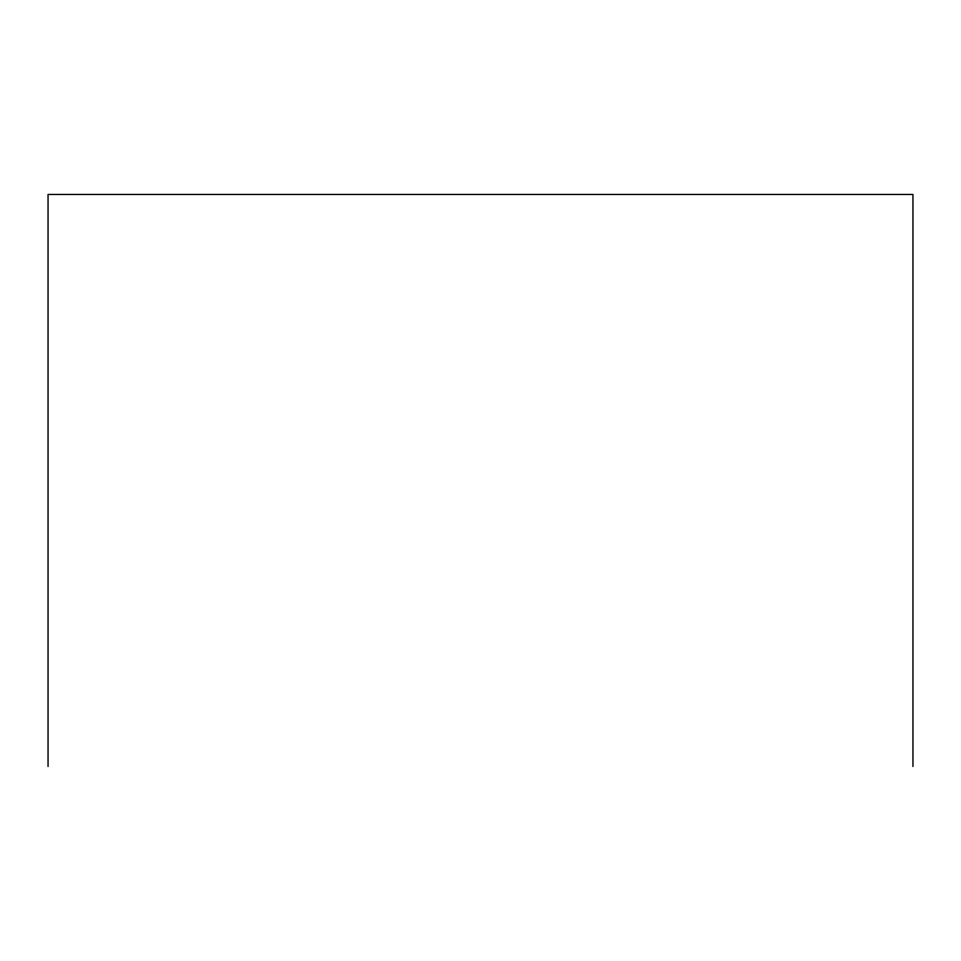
<?xml version="1.0" encoding="UTF-8"?>
<svg xmlns="http://www.w3.org/2000/svg" width="961" height="961" viewBox="0 0 961 961"><rect width="100%" height="100%" fill="white"/><g stroke="black" fill="none" stroke-linecap="round" stroke-linejoin="round"><path stroke-width="1.44" d="M912.95 766.542L912.95 194.458L48.05 194.458L48.05 766.542"/></g></svg>
